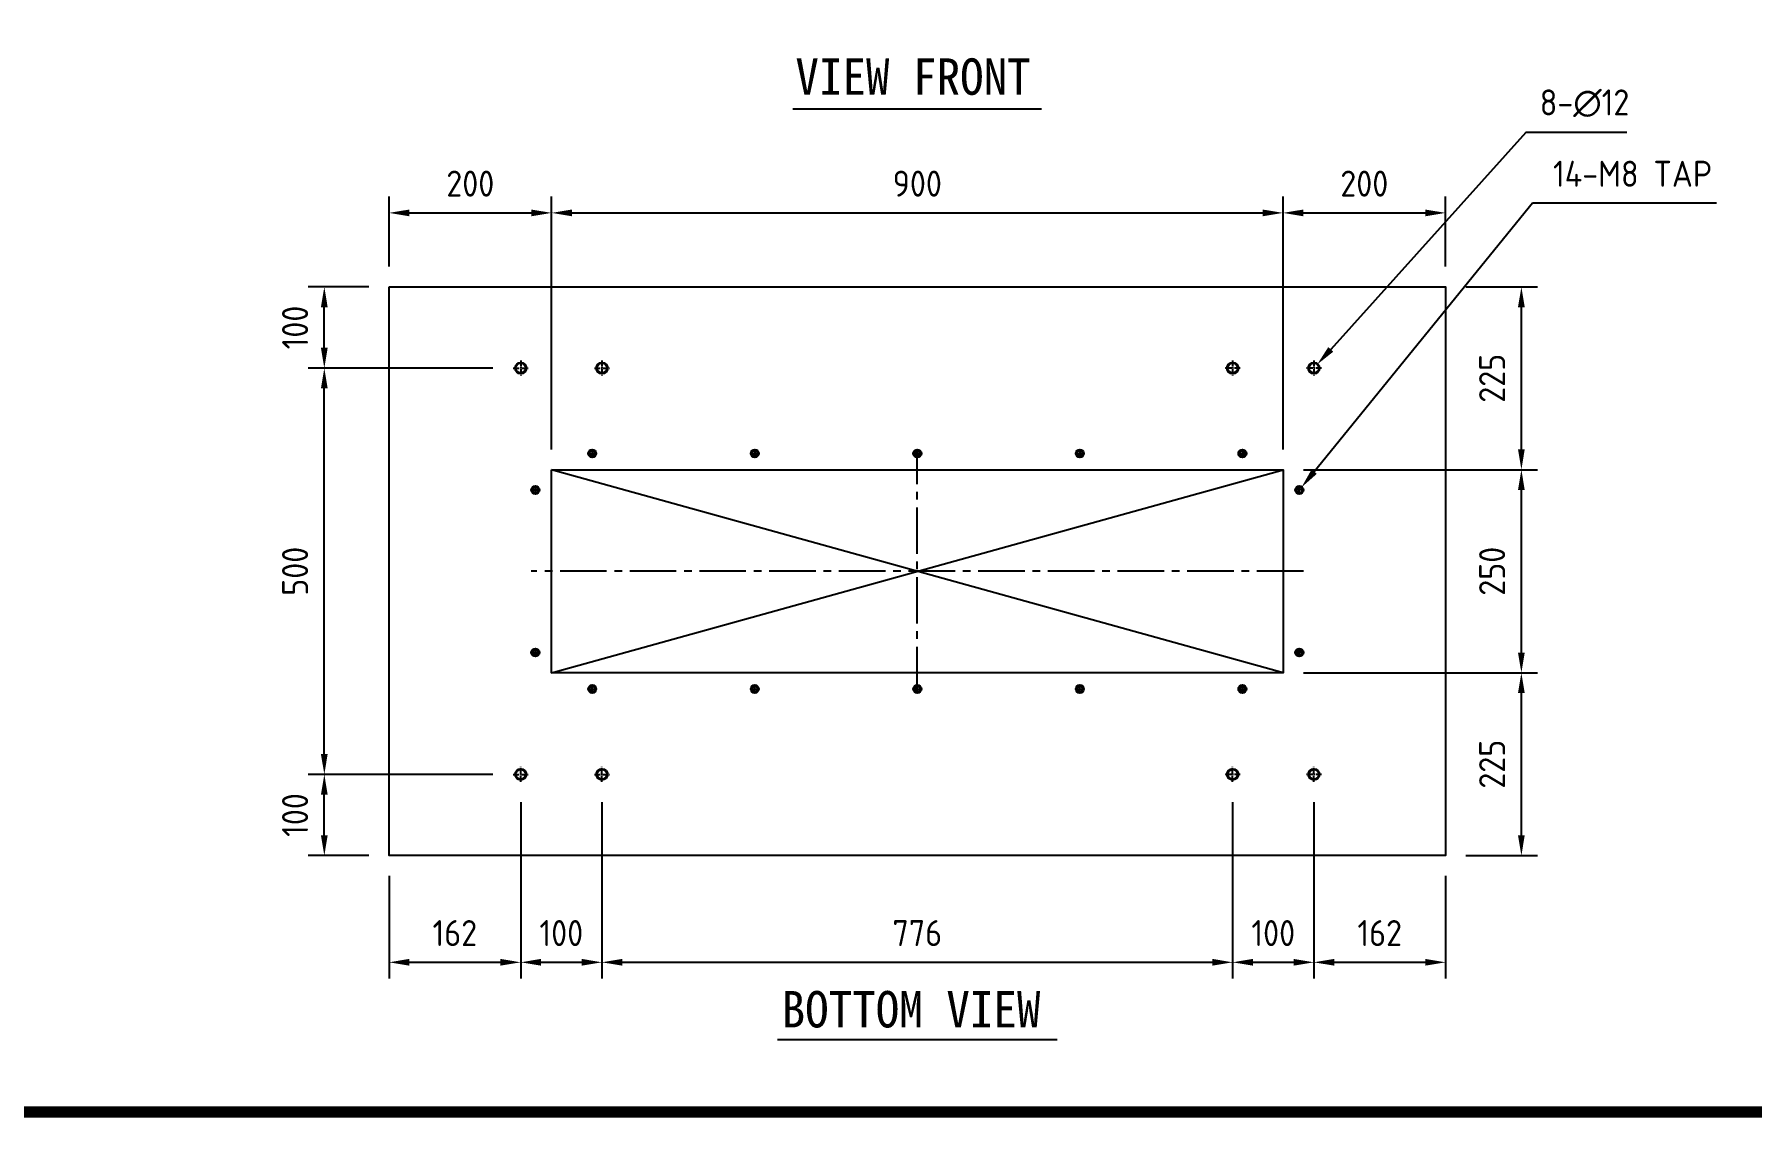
# Model space of a CAD drawing. Header units: millimetres. Extents: x -8980 to 16421, y 0 to 6237.
# Drawn here: x 2379 to 4492, y 93 to 1426 of the extents above; entities that cross this region are included whole.
import ezdxf
from ezdxf.enums import TextEntityAlignment as Align

# ---------------------------------------------------------------- set-up
doc = ezdxf.new("R2010")
doc.units = ezdxf.units.MM
for name, pattern in [('CENTER', [50.8, 31.75, -6.35, 6.35, -6.35]), ('CENTER1', [10, 7, -1, 1, -1]), ('CENTER2', [28.575, 19.05, -3.175, 3.175, -3.175])]:
    doc.linetypes.add(name, pattern=pattern)
for name, color, linetype in [('CENTER', 1, 'CENTER'), ('CL', 1, 'CENTER'), ('FORMAT-1', 7, 'Continuous'), ('THIN', 3, 'Continuous')]:
    doc.layers.add(name, color=color, linetype=linetype)
doc.styles.add('HAN', font='')
doc.styles.get("Standard").update_dxf_attribs({"font": 'ISOCP.SHX', "bigfont": 'WHGTXT.SHX'})
doc.styles.get('HAN').set_extended_font_data('GulimChe')
doc.dimstyles.new('PS-10', dxfattribs={"dimscale": 10, "dimtxt": 3.2, "dimasz": 2.5, "dimexe": 2, "dimexo": 2.5, "dimgap": 2, "dimtad": 1, "dimtoh": 1, "dimrnd": 0.05, "dimzin": 12, "dimdsep": 46, "dimtxsty": 'Standard', "dimcen": 0, "dimclrt": 2, "dimazin": 3, "dimtfac": 1, "dimtofl": 0, "dimtmove": 0, "dimatfit": 3, "dimfxl": 0, "dimtolj": 1, "dimtzin": 0, "dimarcsym": 0})

# ---------------------------------------------------------------- blocks, each defined once
blk = doc.blocks.new('format-3')
at = {"layer": 'FORMAT-1', "const_width": 0.7}
blk.add_lwpolyline([(13, 5), (13, 292), (415, 292), (415, 5)], close=True, dxfattribs=at)
at = {"style": 'HAN'}
for tag, height, p in [('MODEL-NAME', 3, (386.6, 31.53)), ('SCALE', 2.7, (321.31, 26.29)), ('PART-NAME', 3, (386.6, 26.29)), ('PART-NO', 3, (386.6, 21.01)), ('DRA-BY', 3, (261.22, 19.44)), ('CH-BY', 3, (277.71, 19.44)), ('APP-BY', 3, (294.2, 19.44)), ('관련업체', 3, (334.02, 9.26)), ('DRA-DATE', 2.5, (261.22, 7.48)), ('CH-DATE', 2.5, (277.71, 7.48)), ('APP-DATE', 2.5, (294.2, 7.48))]:
    blk.add_attdef(tag, text='', height=height, dxfattribs=at).set_placement(p, align=Align.MIDDLE_CENTER)
blk = doc.blocks.new('*D280')
at = {"color": 0, "lineweight": -2}
for p, q in [((2977, 481.3), (2977, 264.2)), ((2815, 390.5), (2815, 264.2)), ((2840, 284.2), (2952, 284.2))]:
    blk.add_line(p, q, dxfattribs=at)
at = {"color": 0}
for points in [[(2840, 288.4), (2840, 280.1), (2815, 284.2)], [(2952, 288.4), (2952, 280.1), (2977, 284.2)]]:
    blk.add_solid(points, dxfattribs=at)
at = {"layer": 'DEFPOINTS', "color": 0}
for p in [(2977, 506.3, 0), (2815, 415.5, 0), (2977, 284.2)]:
    blk.add_point(p, dxfattribs=at)
at = {"color": 2, "insert": (2896, 320.2), "char_height": 32, "attachment_point": 5}
blk.add_mtext('\\A1;162', dxfattribs=at)
blk = doc.blocks.new('*D281')
at = {"color": 0, "lineweight": -2}
for p, q in [((4213.9, 1305.5), (3973.8, 1038.6)), ((4338.2, 1305.5), (4213.9, 1305.5))]:
    blk.add_line(p, q, dxfattribs=at)
at = {"color": 0}
blk.add_solid([(3970.7, 1041.4), (3976.9, 1035.8), (3957, 1020)], dxfattribs=at)
at = {"layer": 'DEFPOINTS', "color": 0}
for p in [(3957, 1020), (3949, 1011.1)]:
    blk.add_point(p, dxfattribs=at)
at = {"color": 2, "insert": (4286, 1341.5), "char_height": 32, "attachment_point": 5}
blk.add_mtext('\\A1;8-∅12', dxfattribs=at)
blk = doc.blocks.new('*D282')
at = {"color": 0, "lineweight": -2}
for p, q in [((2977, 481.3), (2977, 264.2)), ((3077, 481.3), (3077, 264.2)), ((3002, 284.2), (3052, 284.2))]:
    blk.add_line(p, q, dxfattribs=at)
at = {"color": 0}
for points in [[(3002, 288.4), (3002, 280.1), (2977, 284.2)], [(3052, 288.4), (3052, 280.1), (3077, 284.2)]]:
    blk.add_solid(points, dxfattribs=at)
at = {"layer": 'DEFPOINTS', "color": 0}
for p in [(2977, 506.3, 0), (3077, 506.3, 0), (3077, 284.2)]:
    blk.add_point(p, dxfattribs=at)
at = {"color": 2, "insert": (3027, 320.2), "char_height": 32, "attachment_point": 5}
blk.add_mtext('\\A1;100', dxfattribs=at)
blk = doc.blocks.new('*D283')
at = {"color": 0, "lineweight": -2}
for p, q in [((3077, 481.3), (3077, 264.2)), ((3853, 481.3), (3853, 264.2)), ((3102, 284.2), (3828, 284.2))]:
    blk.add_line(p, q, dxfattribs=at)
at = {"color": 0}
for points in [[(3102, 288.4), (3102, 280.1), (3077, 284.2)], [(3828, 288.4), (3828, 280.1), (3853, 284.2)]]:
    blk.add_solid(points, dxfattribs=at)
at = {"layer": 'DEFPOINTS', "color": 0}
for p in [(3077, 506.3, 0), (3853, 506.3, 0), (3853, 284.2)]:
    blk.add_point(p, dxfattribs=at)
at = {"color": 2, "insert": (3465, 320.2), "char_height": 32, "attachment_point": 5}
blk.add_mtext('\\A1;776', dxfattribs=at)
blk = doc.blocks.new('*D284')
at = {"color": 0, "lineweight": -2}
for p, q in [((3853, 481.3), (3853, 264.2)), ((3953, 481.3), (3953, 264.2)), ((3878, 284.2), (3928, 284.2))]:
    blk.add_line(p, q, dxfattribs=at)
at = {"color": 0}
for points in [[(3878, 288.4), (3878, 280.1), (3853, 284.2)], [(3928, 288.4), (3928, 280.1), (3953, 284.2)]]:
    blk.add_solid(points, dxfattribs=at)
at = {"layer": 'DEFPOINTS', "color": 0}
for p in [(3853, 506.3, 0), (3953, 506.3, 0), (3953, 284.2)]:
    blk.add_point(p, dxfattribs=at)
at = {"color": 2, "insert": (3903, 320.2), "char_height": 32, "attachment_point": 5}
blk.add_mtext('\\A1;100', dxfattribs=at)
blk = doc.blocks.new('*D285')
at = {"color": 0, "lineweight": -2}
for p, q in [((3953, 481.3), (3953, 264.2)), ((4115, 390.5), (4115, 264.2)), ((3978, 284.2), (4090, 284.2))]:
    blk.add_line(p, q, dxfattribs=at)
at = {"color": 0}
for points in [[(3978, 288.4), (3978, 280.1), (3953, 284.2)], [(4090, 288.4), (4090, 280.1), (4115, 284.2)]]:
    blk.add_solid(points, dxfattribs=at)
at = {"layer": 'DEFPOINTS', "color": 0}
for p in [(3953, 506.3, 0), (4115, 415.5, 0), (4115, 284.2)]:
    blk.add_point(p, dxfattribs=at)
at = {"color": 2, "insert": (4034, 320.2), "char_height": 32, "attachment_point": 5}
blk.add_mtext('\\A1;162', dxfattribs=at)
blk = doc.blocks.new('*D286')
at = {"color": 0, "lineweight": -2}
for p, q in [((2942.8, 515.5), (2715.4, 515.5)), ((2735.4, 440.5), (2735.4, 490.5)), ((2790, 415.5), (2715.4, 415.5))]:
    blk.add_line(p, q, dxfattribs=at)
at = {"color": 0}
for points in [[(2731.2, 490.5), (2739.5, 490.5), (2735.4, 515.5)], [(2731.2, 440.5), (2739.5, 440.5), (2735.4, 415.5)]]:
    blk.add_solid(points, dxfattribs=at)
at = {"layer": 'DEFPOINTS', "color": 0}
for p in [(2735.4, 515.5), (2967.8, 515.5, 0), (2815, 415.5, 0)]:
    blk.add_point(p, dxfattribs=at)
at = {"color": 2, "insert": (2699.4, 465.5), "char_height": 32, "attachment_point": 5, "rotation": 90}
blk.add_mtext('\\A1;100', dxfattribs=at)
blk = doc.blocks.new('*D287')
at = {"color": 0, "lineweight": -2}
for p, q in [((2942.8, 1015.5), (2715.4, 1015.5)), ((2735.4, 540.5), (2735.4, 990.5)), ((2942.8, 515.5), (2715.4, 515.5))]:
    blk.add_line(p, q, dxfattribs=at)
at = {"color": 0}
for points in [[(2731.2, 990.5), (2739.5, 990.5), (2735.4, 1015.5)], [(2731.2, 540.5), (2739.5, 540.5), (2735.4, 515.5)]]:
    blk.add_solid(points, dxfattribs=at)
at = {"layer": 'DEFPOINTS', "color": 0}
for p in [(2735.4, 1015.5), (2967.8, 1015.5, 0), (2967.8, 515.5, 0)]:
    blk.add_point(p, dxfattribs=at)
at = {"color": 2, "insert": (2699.4, 765.5), "char_height": 32, "attachment_point": 5, "rotation": 90}
blk.add_mtext('\\A1;500', dxfattribs=at)
blk = doc.blocks.new('*D288')
at = {"color": 0, "lineweight": -2}
for p, q in [((2790, 1115.5), (2715.4, 1115.5)), ((2735.4, 1040.5), (2735.4, 1090.5)), ((2942.8, 1015.5), (2715.4, 1015.5))]:
    blk.add_line(p, q, dxfattribs=at)
at = {"color": 0}
for points in [[(2731.2, 1090.5), (2739.5, 1090.5), (2735.4, 1115.5)], [(2731.2, 1040.5), (2739.5, 1040.5), (2735.4, 1015.5)]]:
    blk.add_solid(points, dxfattribs=at)
at = {"layer": 'DEFPOINTS', "color": 0}
for p in [(2735.4, 1115.5), (2815, 1115.5, 0), (2967.8, 1015.5, 0)]:
    blk.add_point(p, dxfattribs=at)
at = {"color": 2, "insert": (2699.4, 1065.5), "char_height": 32, "attachment_point": 5, "rotation": 90}
blk.add_mtext('\\A1;100', dxfattribs=at)
blk = doc.blocks.new('*D289')
at = {"color": 0, "lineweight": -2}
for p, q in [((3940, 640.5), (4228.3, 640.5)), ((4208.3, 440.5), (4208.3, 615.5)), ((4140, 415.5), (4228.3, 415.5))]:
    blk.add_line(p, q, dxfattribs=at)
at = {"color": 0}
for points in [[(4204.1, 615.5), (4212.4, 615.5), (4208.3, 640.5)], [(4204.1, 440.5), (4212.4, 440.5), (4208.3, 415.5)]]:
    blk.add_solid(points, dxfattribs=at)
at = {"layer": 'DEFPOINTS', "color": 0}
for p in [(3915, 640.5, 0), (4208.3, 640.5), (4115, 415.5, 0)]:
    blk.add_point(p, dxfattribs=at)
at = {"color": 2, "insert": (4172.3, 528), "char_height": 32, "attachment_point": 5, "rotation": 90}
blk.add_mtext('\\A1;225', dxfattribs=at)
blk = doc.blocks.new('*D290')
at = {"color": 0, "lineweight": -2}
for p, q in [((3940, 890.5), (4228.3, 890.5)), ((4208.3, 665.5), (4208.3, 865.5)), ((3940, 640.5), (4228.3, 640.5))]:
    blk.add_line(p, q, dxfattribs=at)
at = {"color": 0}
for points in [[(4204.1, 865.5), (4212.4, 865.5), (4208.3, 890.5)], [(4204.1, 665.5), (4212.4, 665.5), (4208.3, 640.5)]]:
    blk.add_solid(points, dxfattribs=at)
at = {"layer": 'DEFPOINTS', "color": 0}
for p in [(3915, 890.5, 0), (4208.3, 890.5), (3915, 640.5, 0)]:
    blk.add_point(p, dxfattribs=at)
at = {"color": 2, "insert": (4172.3, 765.5), "char_height": 32, "attachment_point": 5, "rotation": 90}
blk.add_mtext('\\A1;250', dxfattribs=at)
blk = doc.blocks.new('*D291')
at = {"color": 0, "lineweight": -2}
for p, q in [((4140, 1115.5), (4228.3, 1115.5)), ((4208.3, 915.5), (4208.3, 1090.5)), ((3940, 890.5), (4228.3, 890.5))]:
    blk.add_line(p, q, dxfattribs=at)
at = {"color": 0}
for points in [[(4204.1, 1090.5), (4212.4, 1090.5), (4208.3, 1115.5)], [(4204.1, 915.5), (4212.4, 915.5), (4208.3, 890.5)]]:
    blk.add_solid(points, dxfattribs=at)
at = {"layer": 'DEFPOINTS', "color": 0}
for p in [(4115, 1115.5, 0), (4208.3, 1115.5), (3915, 890.5, 0)]:
    blk.add_point(p, dxfattribs=at)
at = {"color": 2, "insert": (4172.3, 1003), "char_height": 32, "attachment_point": 5, "rotation": 90}
blk.add_mtext('\\A1;225', dxfattribs=at)
blk = doc.blocks.new('*D292')
at = {"color": 0, "lineweight": -2}
for p, q in [((2815, 1140.5), (2815, 1226.6)), ((3015, 915.5), (3015, 1226.6)), ((2840, 1206.6), (2990, 1206.6))]:
    blk.add_line(p, q, dxfattribs=at)
at = {"color": 0}
for points in [[(2840, 1210.7), (2840, 1202.4), (2815, 1206.6)], [(2990, 1210.7), (2990, 1202.4), (3015, 1206.6)]]:
    blk.add_solid(points, dxfattribs=at)
at = {"layer": 'DEFPOINTS', "color": 0}
for p in [(3015, 1206.6), (2815, 1115.5, 0), (3015, 890.5, 0)]:
    blk.add_point(p, dxfattribs=at)
at = {"color": 2, "insert": (2915, 1242.6), "char_height": 32, "attachment_point": 5}
blk.add_mtext('\\A1;200', dxfattribs=at)
blk = doc.blocks.new('*D293')
at = {"color": 0, "lineweight": -2}
for p, q in [((3015, 915.5), (3015, 1226.6)), ((3915, 915.5), (3915, 1226.6)), ((3040, 1206.6), (3890, 1206.6))]:
    blk.add_line(p, q, dxfattribs=at)
at = {"color": 0}
for points in [[(3040, 1210.7), (3040, 1202.4), (3015, 1206.6)], [(3890, 1210.7), (3890, 1202.4), (3915, 1206.6)]]:
    blk.add_solid(points, dxfattribs=at)
at = {"layer": 'DEFPOINTS', "color": 0}
for p in [(3915, 1206.6), (3015, 890.5, 0), (3915, 890.5, 0)]:
    blk.add_point(p, dxfattribs=at)
at = {"color": 2, "insert": (3465, 1242.6), "char_height": 32, "attachment_point": 5}
blk.add_mtext('\\A1;900', dxfattribs=at)
blk = doc.blocks.new('*D294')
at = {"color": 0, "lineweight": -2}
for p, q in [((3915, 915.5), (3915, 1226.6)), ((4115, 1140.5), (4115, 1226.6)), ((3940, 1206.6), (4090, 1206.6))]:
    blk.add_line(p, q, dxfattribs=at)
at = {"color": 0}
for points in [[(3940, 1210.7), (3940, 1202.4), (3915, 1206.6)], [(4090, 1210.7), (4090, 1202.4), (4115, 1206.6)]]:
    blk.add_solid(points, dxfattribs=at)
at = {"layer": 'DEFPOINTS', "color": 0}
for p in [(4115, 1206.6), (4115, 1115.5, 0), (3915, 890.5, 0)]:
    blk.add_point(p, dxfattribs=at)
at = {"color": 2, "insert": (4015, 1242.6), "char_height": 32, "attachment_point": 5}
blk.add_mtext('\\A1;200', dxfattribs=at)
blk = doc.blocks.new('*D272')
at = {"color": 0, "lineweight": -2}
for p, q in [((4222, 1218.7), (3953.3, 888)), ((4448.3, 1218.7), (4222, 1218.7))]:
    blk.add_line(p, q, dxfattribs=at)
at = {"color": 0}
blk.add_solid([(3950.1, 890.7), (3956.6, 885.4), (3937.6, 868.6)], dxfattribs=at)
at = {"layer": 'DEFPOINTS', "color": 0}
for p in [(3937.6, 868.6), (3932.5, 862.4)]:
    blk.add_point(p, dxfattribs=at)
at = {"color": 2, "insert": (4345.1, 1254.7), "char_height": 32, "attachment_point": 5}
blk.add_mtext('\\A1;14-M8 TAP', dxfattribs=at)

msp = doc.modelspace()

# ---------------------------------------------------------------- linework, layer by layer
for p, q in [((3312.052, 1334.758, 0), (3618.012, 1334.758, 0)), ((3915.032, 640.518, 0), (3015.032, 890.518, 0)), ((3015.032, 640.518, 0), (3915.032, 890.518, 0)), ((3292.792, 189.305, 0), (3637.273, 189.305, 0))]:
    msp.add_line(p, q)
at = {"color": 1, "linetype": 'CENTER2', "ltscale": 3}
for p, q in [((3465.032, 615.518, 0), (3465.032, 915.518, 0)), ((3940.032, 765.518, 0), (2990.032, 765.518, 0))]:
    msp.add_line(p, q, dxfattribs=at)
at = {"color": 3, "elevation": 0}
for points in [[(2815.032, 1115.518), (4115.032, 1115.518), (4115.032, 415.518), (2815.032, 415.518)], [(3015.032, 890.518), (3915.032, 890.518), (3915.032, 640.518), (3015.032, 640.518)]]:
    msp.add_lwpolyline(points, close=True, dxfattribs=at)
at = {"color": 3}
for centre, radius in [((2977.032, 1015.518, 0), 7), ((2977.032, 1015.518, 0), 6), ((3077.032, 1015.518, 0), 7), ((3077.032, 1015.518, 0), 6), ((3853.032, 1015.518, 0), 7), ((3853.032, 1015.518, 0), 6), ((3953.032, 1015.518, 0), 7), ((3953.032, 1015.518, 0), 6), ((3065.032, 910.518, 0), 5), ((3265.032, 910.518, 0), 5), ((3465.032, 910.518, 0), 5), ((3665.032, 910.518, 0), 5), ((3865.032, 910.518, 0), 5), ((2995.032, 865.518, 0), 5), ((3935.032, 865.518, 0), 5), ((2995.032, 665.518, 0), 5), ((3935.032, 665.518, 0), 5), ((3065.032, 620.518, 0), 5), ((3265.032, 620.518, 0), 5), ((3465.032, 620.518, 0), 5), ((3665.032, 620.518, 0), 5), ((3865.032, 620.518, 0), 5), ((2977.032, 515.518, 0), 7), ((2977.032, 515.518, 0), 6), ((3077.032, 515.518, 0), 7), ((3077.032, 515.518, 0), 6), ((3853.032, 515.518, 0), 7), ((3853.032, 515.518, 0), 6), ((3953.032, 515.518, 0), 7), ((3953.032, 515.518, 0), 6)]:
    msp.add_circle(centre, radius, dxfattribs=at)
for centre in [(3065.032, 910.518, 0), (3265.032, 910.518, 0), (3465.032, 910.518, 0), (3665.032, 910.518, 0), (3865.032, 910.518, 0), (2995.032, 865.518, 0), (3935.032, 865.518, 0), (2995.032, 665.518, 0), (3935.032, 665.518, 0), (3065.032, 620.518, 0), (3265.032, 620.518, 0), (3465.032, 620.518, 0), (3665.032, 620.518, 0), (3865.032, 620.518, 0)]:
    msp.add_circle(centre, 3.323)
at = {"layer": 'CENTER'}
for p, q in [((3061.032, 910.518, 0), (3069.032, 910.518, 0)), ((3065.032, 914.518, 0), (3065.032, 906.518, 0)), ((3261.032, 910.518, 0), (3269.032, 910.518, 0)), ((3265.032, 914.518, 0), (3265.032, 906.518, 0)), ((3461.032, 910.518, 0), (3469.032, 910.518, 0)), ((3465.032, 914.518, 0), (3465.032, 906.518, 0)), ((3661.032, 910.518, 0), (3669.032, 910.518, 0)), ((3665.032, 914.518, 0), (3665.032, 906.518, 0)), ((3861.032, 910.518, 0), (3869.032, 910.518, 0)), ((3865.032, 914.518, 0), (3865.032, 906.518, 0)), ((2995.032, 861.518, 0), (2995.032, 869.518, 0)), ((3935.032, 861.518, 0), (3935.032, 869.518, 0)), ((2991.032, 865.518, 0), (2999.032, 865.518, 0)), ((3939.032, 865.518, 0), (3931.032, 865.518, 0)), ((2991.032, 665.518, 0), (2999.032, 665.518, 0)), ((2995.032, 661.518, 0), (2995.032, 669.518, 0)), ((3939.032, 665.518, 0), (3931.032, 665.518, 0)), ((3935.032, 661.518, 0), (3935.032, 669.518, 0)), ((3061.032, 620.518, 0), (3069.032, 620.518, 0)), ((3065.032, 616.518, 0), (3065.032, 624.518, 0)), ((3261.032, 620.518, 0), (3269.032, 620.518, 0)), ((3265.032, 616.518, 0), (3265.032, 624.518, 0)), ((3461.032, 620.518, 0), (3469.032, 620.518, 0)), ((3465.032, 616.518, 0), (3465.032, 624.518, 0)), ((3661.032, 620.518, 0), (3669.032, 620.518, 0)), ((3665.032, 616.518, 0), (3665.032, 624.518, 0)), ((3861.032, 620.518, 0), (3869.032, 620.518, 0)), ((3865.032, 616.518, 0), (3865.032, 624.518, 0))]:
    msp.add_line(p, q, dxfattribs=at)
at = {"layer": 'CL', "linetype": 'CENTER1'}
for p, q in [((2967.832, 1015.518, 0), (2986.232, 1015.518, 0)), ((2977.032, 1024.718, 0), (2977.032, 1006.318, 0)), ((3067.832, 1015.518, 0), (3086.232, 1015.518, 0)), ((3077.032, 1024.718, 0), (3077.032, 1006.318, 0)), ((3862.232, 1015.518, 0), (3843.832, 1015.518, 0)), ((3853.032, 1024.718, 0), (3853.032, 1006.318, 0)), ((3962.232, 1015.518, 0), (3943.832, 1015.518, 0)), ((3953.032, 1024.718, 0), (3953.032, 1006.318, 0)), ((2967.832, 515.518, 0), (2986.232, 515.518, 0)), ((2977.032, 506.318, 0), (2977.032, 524.718, 0)), ((3067.832, 515.518, 0), (3086.232, 515.518, 0)), ((3077.032, 506.318, 0), (3077.032, 524.718, 0)), ((3862.232, 515.518, 0), (3843.832, 515.518, 0)), ((3853.032, 506.318, 0), (3853.032, 524.718, 0)), ((3962.232, 515.518, 0), (3943.832, 515.518, 0)), ((3953.032, 506.318, 0), (3953.032, 524.718, 0))]:
    msp.add_line(p, q, dxfattribs=at)
at = {"layer": 'THIN'}
for centre, start, end in [((3065.032, 910.518, 0), 255, 165), ((3265.032, 910.518, 0), 255, 165), ((3465.032, 910.518, 0), 255, 165), ((3665.032, 910.518, 0), 255, 165), ((3865.032, 910.518, 0), 255, 165), ((2995.032, 865.518, 0), 195, 105), ((3935.032, 865.518, 0), 75, 345), ((2995.032, 665.518, 0), 195, 105), ((3935.032, 665.518, 0), 75, 345), ((3065.032, 620.518, 0), 195, 105), ((3265.032, 620.518, 0), 195, 105), ((3465.032, 620.518, 0), 195, 105), ((3665.032, 620.518, 0), 195, 105), ((3865.032, 620.518, 0), 195, 105)]:
    msp.add_arc(centre, 4, start, end, dxfattribs=at)

# ---------------------------------------------------------------- block references
at = {"xscale": 20, "yscale": 20, "zscale": 20}
msp.add_blockref('format-3', (265.576, 0), dxfattribs=at)

# ---------------------------------------------------------------- texts
at = {"color": 2, "style": 'HAN'}
for s, p in [('VIEW FRONT', (3315.01, 1351.938, 0)), ('BOTTOM VIEW', (3298.074, 204.039, 0))]:
    msp.add_text(s, height=44.8, dxfattribs=at).set_placement(p)

# ---------------------------------------------------------------- dimensions: what is measured, and where the dimension line sits
dim = msp.add_diameter_dim_2p(p1=(3949.02, 1011.057, 0), p2=(3957.045, 1019.979, 0), text='8-<>', dimstyle='PS-10')
dim.commit()
dim.dimension.update_dxf_attribs({"geometry": '*D281', "text_midpoint": (4286.036, 1305.525, 0), "dimtype": 163})
dim = msp.add_diameter_dim_2p(p1=(3932.51, 862.414, 0), p2=(3937.555, 868.622, 0), text='14-<> TAP', dimstyle='PS-10', override={"dimpost": 'M<>'})
dim.commit()
dim.dimension.update_dxf_attribs({"geometry": '*D272', "text_midpoint": (4345.136, 1218.702, 0), "dimtype": 163})
for base, p1, p2, picture, middle in [((3015.032, 1206.577, 0), (2815.032, 1115.518, 0), (3015.032, 890.518, 0), '*D292', (2915.032, 1242.58, 0)), ((3915.032, 1206.577, 0), (3015.032, 890.518, 0), (3915.032, 890.518, 0), '*D293', (3465.032, 1242.577, 0)), ((4115.032, 1206.577, 0), (3915.032, 890.518, 0), (4115.032, 1115.518, 0), '*D294', (4015.032, 1242.58, 0)), ((2977.032, 284.224, 0), (2815.032, 415.518, 0), (2977.032, 506.318, 0), '*D280', (2896.032, 320.227, 0)), ((3077.032, 284.224, 0), (2977.032, 506.318, 0), (3077.032, 506.318, 0), '*D282', (3027.032, 320.224, 0))]:
    dim = msp.add_linear_dim(base=base, p1=p1, p2=p2, dimstyle='PS-10')
    dim.commit()
    dim.dimension.update_dxf_attribs({"geometry": picture, "text_midpoint": middle})
for base, p1, p2, picture, middle in [((2735.367, 1115.518, 0), (2967.832, 1015.518, 0), (2815.032, 1115.518, 0), '*D288', (2699.367, 1065.518, 0)), ((4208.263, 1115.518, 0), (3915.032, 890.518, 0), (4115.032, 1115.518, 0), '*D291', (4172.26, 1003.018, 0)), ((2735.367, 1015.518, 0), (2967.832, 515.518, 0), (2967.832, 1015.518, 0), '*D287', (2699.367, 765.518, 0)), ((4208.263, 890.518, 0), (3915.032, 640.518, 0), (3915.032, 890.518, 0), '*D290', (4172.26, 765.518, 0)), ((4208.263, 640.518, 0), (4115.032, 415.518, 0), (3915.032, 640.518, 0), '*D289', (4172.26, 528.018, 0)), ((2735.367, 515.518, 0), (2815.032, 415.518, 0), (2967.832, 515.518, 0), '*D286', (2699.367, 465.518, 0))]:
    dim = msp.add_linear_dim(base=base, p1=p1, p2=p2, angle=90, dimstyle='PS-10')
    dim.commit()
    dim.dimension.update_dxf_attribs({"geometry": picture, "text_midpoint": middle})
for base, p1, p2, picture, middle in [((3853.032, 284.224, 0), (3077.032, 506.318, 0), (3853.032, 506.318, 0), '*D283', (3465.032, 320.224, 0)), ((3953.032, 284.224, 0), (3853.032, 506.318, 0), (3953.032, 506.318, 0), '*D284', (3903.032, 320.224, 0)), ((4115.032, 284.224, 0), (3953.032, 506.318, 0), (4115.032, 415.518, 0), '*D285', (4034.032, 320.227, 0))]:
    dim = msp.add_linear_dim(base=base, p1=p1, p2=p2, dimstyle='PS-10', override={"dimtmove": 1})
    dim.commit()
    dim.dimension.update_dxf_attribs({"geometry": picture, "text_midpoint": middle})

doc.saveas('drawing.dxf')
